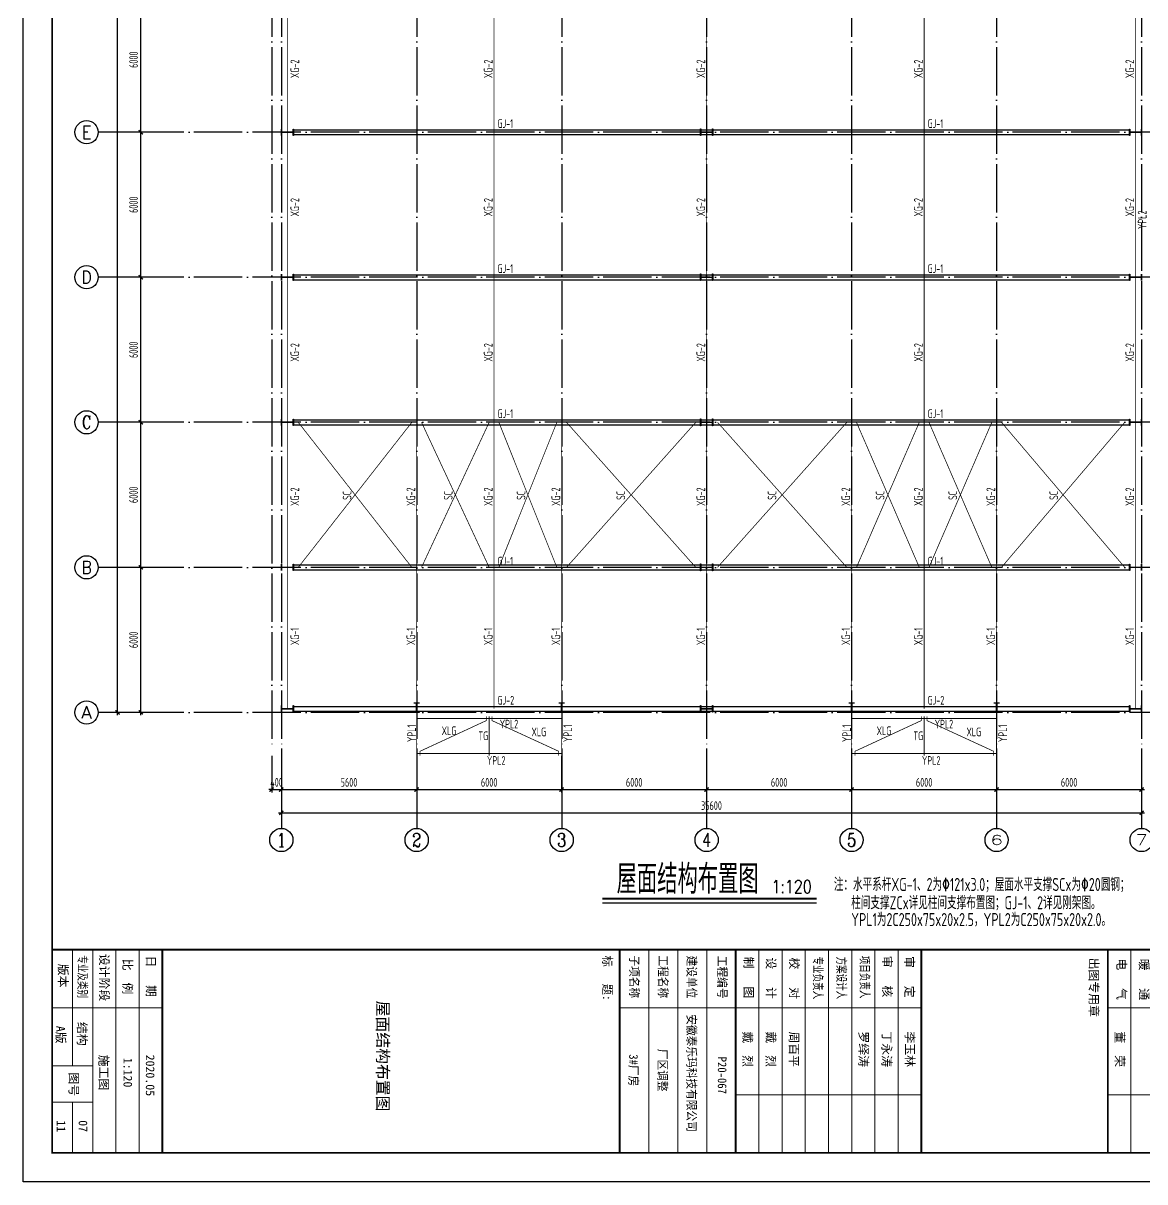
# Model space of a CAD drawing. Extents: x -1389621 to 57380, y -92505 to 283644.
# Drawn here: x -236954 to -190537, y 57648 to 105577 of the extents above; entities that cross this region are included whole.
import ezdxf
from ezdxf.enums import TextEntityAlignment as Align

# ---------------------------------------------------------------- set-up
doc = ezdxf.new("R2010")
doc.units = 0
doc.header["$LTSCALE"] = 100
doc.header["$MEASUREMENT"] = 0
doc.linetypes.add('DOTE', pattern=[2.42, 2, -0.2, 0.02, -0.2])
doc.linetypes.add('SOLID', pattern=[0])
doc.layers.get('0').update_dxf_attribs({"linetype": 'CONTINUOUS'})
doc.layers.get('Defpoints').update_dxf_attribs({"linetype": 'CONTINUOUS'})
for name, color, linetype in [('10', 7, 'CONTINUOUS'), ('5图框', 7, 'CONTINUOUS'), ('AXIS', 3, 'CONTINUOUS'), ('AXIS_TEXT', 7, 'CONTINUOUS'), ('BORDER', 7, 'CONTINUOUS'), ('BZ_标准图框', 7, 'CONTINUOUS'), ('DIM', 3, 'CONTINUOUS'), ('DIM_SYMB', 3, 'CONTINUOUS'), ('DOTE', 1, 'DOTE'), ('TC', 151, 'CONTINUOUS'), ('柱子', 3, 'CONTINUOUS'), ('梁', 4, 'CONTINUOUS'), ('系杆支撑', 2, 'CONTINUOUS')]:
    doc.layers.add(name, color=color, linetype=linetype)
doc.layers.add('PUB_TEXT', color=7, linetype='CONTINUOUS', lineweight=15)
doc.layers.add('数字', color=3, linetype='CONTINUOUS', lineweight=20)
doc.styles.add('-宋体', font='SimSun.ttf')
doc.styles.add('_TCH_AXIS', font='COMPLEX', dxfattribs={"bigfont": 'GBCBIG'})
doc.styles.add('COMPLEX', font='COMPLEX')
doc.styles.add('ht', font='simhei.ttf', dxfattribs={"width": 0.8})
doc.styles.add('hztxt', font='txt', dxfattribs={"width": 0.7, "height": 10, "bigfont": 'hztxt.shx'})
doc.styles.add('TSSD_Dimension', font='tssdeng.shx', dxfattribs={"width": 0.7, "bigfont": 'hztxt.shx'})
doc.styles.add('TSSD_REIN', font='Tssdeng.shx', dxfattribs={"width": 0.7, "bigfont": 'hztxt.shx'})
doc.dimstyles.new('TSSD_100_100', dxfattribs={"dimtxt": 300, "dimasz": 100, "dimexe": 100, "dimexo": 250, "dimgap": 100, "dimtad": 1, "dimdec": 0, "dimzin": 0, "dimdsep": 46, "dimtxsty": 'TSSD_Dimension', "dimblk": 'ARCHTICK', "dimblk1": 'ARCHTICK', "dimblk2": 'ARCHTICK', "dimcen": 0, "dimdle": 100, "dimclrt": 7, "dimadec": 0, "dimazin": 0, "dimtfac": 1, "dimtdec": 0, "dimtix": 1, "dimtmove": 2, "dimatfit": 3, "dimfxl": 0, "dimtolj": 1, "dimtzin": 0, "dimarcsym": 0})

# ---------------------------------------------------------------- blocks, each defined once
blk = doc.blocks.new('_ArchTick')
at = {"color": 0, "linetype": 'ByBlock'}
blk.add_lwpolyline([(-0.71, -0.71, 0.5, 0.5, 0), (0.71, 0.71, 0.5, 0.5, 0)], format="xyseb", dxfattribs=at)
blk = doc.blocks.new('*D330')
at = {"layer": 'Defpoints', "color": 0, "ltscale": 100}
for p in [(-232086, 83067), (-230592, 83067), (-230592, 77067)]:
    blk.add_point(p, dxfattribs=at)
at = {"layer": 'DIM', "color": 0, "lineweight": -2, "ltscale": 100}
for p, q in [((-230892, 83067), (-232206, 83067)), ((-232086, 76947), (-232086, 83187)), ((-230892, 77067), (-232206, 77067))]:
    blk.add_line(p, q, dxfattribs=at)
at = {"layer": 'DIM', "color": 0, "lineweight": -2, "ltscale": 100, "xscale": 120, "yscale": 120, "zscale": 120}
for p, rotation in [((-232086, 83067), 90), ((-232086, 77067), 270)]:
    blk.add_blockref('_ArchTick', p, dxfattribs=dict(at, rotation=rotation))
at = {"layer": 'DIM', "color": 7, "ltscale": 100, "insert": (-232386, 80067), "char_height": 360, "attachment_point": 5, "rotation": 90, "style": 'TSSD_Dimension'}
blk.add_mtext('\\A1;6000', dxfattribs=at)
blk = doc.blocks.new('*D331')
at = {"layer": 'Defpoints', "color": 0, "ltscale": 100}
for p in [(-232086, 89067), (-230592, 89067), (-230592, 83067)]:
    blk.add_point(p, dxfattribs=at)
at = {"layer": 'DIM', "color": 0, "lineweight": -2, "ltscale": 100}
for p, q in [((-232086, 82947), (-232086, 89187)), ((-230892, 89067), (-232206, 89067)), ((-230892, 83067), (-232206, 83067))]:
    blk.add_line(p, q, dxfattribs=at)
at = {"layer": 'DIM', "color": 0, "lineweight": -2, "ltscale": 100, "xscale": 120, "yscale": 120, "zscale": 120}
for p, rotation in [((-232086, 89067), 90), ((-232086, 83067), 270)]:
    blk.add_blockref('_ArchTick', p, dxfattribs=dict(at, rotation=rotation))
at = {"layer": 'DIM', "color": 7, "ltscale": 100, "insert": (-232386, 86067), "char_height": 360, "attachment_point": 5, "rotation": 90, "style": 'TSSD_Dimension'}
blk.add_mtext('\\A1;6000', dxfattribs=at)
blk = doc.blocks.new('*D332')
at = {"layer": 'Defpoints', "color": 0, "ltscale": 100}
for p in [(-232086, 95067), (-230592, 95067), (-230592, 89067)]:
    blk.add_point(p, dxfattribs=at)
at = {"layer": 'DIM', "color": 0, "lineweight": -2, "ltscale": 100}
for p, q in [((-230892, 95067), (-232206, 95067)), ((-232086, 88947), (-232086, 95187)), ((-230892, 89067), (-232206, 89067))]:
    blk.add_line(p, q, dxfattribs=at)
at = {"layer": 'DIM', "color": 0, "lineweight": -2, "ltscale": 100, "xscale": 120, "yscale": 120, "zscale": 120}
for p, rotation in [((-232086, 95067), 90), ((-232086, 89067), 270)]:
    blk.add_blockref('_ArchTick', p, dxfattribs=dict(at, rotation=rotation))
at = {"layer": 'DIM', "color": 7, "ltscale": 100, "insert": (-232386, 92067), "char_height": 360, "attachment_point": 5, "rotation": 90, "style": 'TSSD_Dimension'}
blk.add_mtext('\\A1;6000', dxfattribs=at)
blk = doc.blocks.new('*D333')
at = {"layer": 'Defpoints', "color": 0, "ltscale": 100}
for p in [(-232086, 101067), (-230592, 101067), (-230592, 95067)]:
    blk.add_point(p, dxfattribs=at)
at = {"layer": 'DIM', "color": 0, "lineweight": -2, "ltscale": 100}
for p, q in [((-232086, 94947), (-232086, 101187)), ((-230892, 101067), (-232206, 101067)), ((-230892, 95067), (-232206, 95067))]:
    blk.add_line(p, q, dxfattribs=at)
at = {"layer": 'DIM', "color": 0, "lineweight": -2, "ltscale": 100, "xscale": 120, "yscale": 120, "zscale": 120}
for p, rotation in [((-232086, 101067), 90), ((-232086, 95067), 270)]:
    blk.add_blockref('_ArchTick', p, dxfattribs=dict(at, rotation=rotation))
at = {"layer": 'DIM', "color": 7, "ltscale": 100, "insert": (-232386, 98067), "char_height": 360, "attachment_point": 5, "rotation": 90, "style": 'TSSD_Dimension'}
blk.add_mtext('\\A1;6000', dxfattribs=at)
blk = doc.blocks.new('*D334')
at = {"layer": 'Defpoints', "color": 0, "ltscale": 100}
for p in [(-232086, 107067), (-230592, 107067), (-230592, 101067)]:
    blk.add_point(p, dxfattribs=at)
at = {"layer": 'DIM', "color": 0, "lineweight": -2, "ltscale": 100}
for p, q in [((-230892, 107067), (-232206, 107067)), ((-232086, 100947), (-232086, 107187)), ((-230892, 101067), (-232206, 101067))]:
    blk.add_line(p, q, dxfattribs=at)
at = {"layer": 'DIM', "color": 0, "lineweight": -2, "ltscale": 100, "xscale": 120, "yscale": 120, "zscale": 120}
for p, rotation in [((-232086, 107067), 90), ((-232086, 101067), 270)]:
    blk.add_blockref('_ArchTick', p, dxfattribs=dict(at, rotation=rotation))
at = {"layer": 'DIM', "color": 7, "ltscale": 100, "insert": (-232386, 104067), "char_height": 360, "attachment_point": 5, "rotation": 90, "style": 'TSSD_Dimension'}
blk.add_mtext('\\A1;6000', dxfattribs=at)
blk = doc.blocks.new('*D342')
at = {"layer": 'Defpoints', "color": 0, "ltscale": 100}
for p in [(-233046, 149067), (-230352, 149067), (-230352, 77067)]:
    blk.add_point(p, dxfattribs=at)
at = {"layer": 'DIM', "color": 0, "lineweight": -2, "ltscale": 100}
for p, q in [((-230652, 149067), (-233166, 149067)), ((-233046, 76947), (-233046, 149187)), ((-230652, 77067), (-233166, 77067))]:
    blk.add_line(p, q, dxfattribs=at)
at = {"layer": 'DIM', "color": 0, "lineweight": -2, "ltscale": 100, "xscale": 120, "yscale": 120, "zscale": 120}
for p, rotation in [((-233046, 149067), 90), ((-233046, 77067), 270)]:
    blk.add_blockref('_ArchTick', p, dxfattribs=dict(at, rotation=rotation))
at = {"layer": 'DIM', "color": 7, "ltscale": 100, "insert": (-233346, 113067), "char_height": 360, "attachment_point": 5, "rotation": 90, "style": 'TSSD_Dimension'}
blk.add_mtext('\\A1;72000', dxfattribs=at)
blk = doc.blocks.new('*D355')
at = {"layer": 'Defpoints', "color": 0, "ltscale": 100}
for p in [(-226670, 75567), (-226270, 75567), (-226270, 73873)]:
    blk.add_point(p, dxfattribs=at)
at = {"layer": 'DIM', "color": 0, "lineweight": -2, "ltscale": 100}
for p, q in [((-226670, 75267), (-226670, 73753)), ((-226270, 75267), (-226270, 73753)), ((-226670, 73873), (-226790, 73873)), ((-226670, 73873), (-226270, 73873)), ((-226270, 73873), (-226150, 73873))]:
    blk.add_line(p, q, dxfattribs=at)
at = {"layer": 'DIM', "color": 0, "lineweight": -2, "ltscale": 100, "xscale": 120, "yscale": 120, "zscale": 120}
blk.add_blockref('_ArchTick', (-226670, 73873), dxfattribs=at)
at = {"layer": 'DIM', "color": 0, "lineweight": -2, "ltscale": 100, "xscale": 120, "yscale": 120, "zscale": 120, "rotation": 180}
blk.add_blockref('_ArchTick', (-226270, 73873), dxfattribs=at)
at = {"layer": 'DIM', "color": 7, "ltscale": 100, "insert": (-226470, 74173), "char_height": 360, "attachment_point": 5, "style": 'TSSD_Dimension'}
blk.add_mtext('\\A1;400', dxfattribs=at)
blk = doc.blocks.new('*D356')
at = {"layer": 'Defpoints', "color": 0, "ltscale": 100}
for p in [(-226270, 75567), (-220670, 75567), (-220670, 73873)]:
    blk.add_point(p, dxfattribs=at)
at = {"layer": 'DIM', "color": 0, "lineweight": -2, "ltscale": 100}
for p, q in [((-226270, 75267), (-226270, 73753)), ((-220670, 75267), (-220670, 73753)), ((-226390, 73873), (-220550, 73873))]:
    blk.add_line(p, q, dxfattribs=at)
at = {"layer": 'DIM', "color": 0, "lineweight": -2, "ltscale": 100, "xscale": 120, "yscale": 120, "zscale": 120, "rotation": 180}
blk.add_blockref('_ArchTick', (-226270, 73873), dxfattribs=at)
at = {"layer": 'DIM', "color": 0, "lineweight": -2, "ltscale": 100, "xscale": 120, "yscale": 120, "zscale": 120}
blk.add_blockref('_ArchTick', (-220670, 73873), dxfattribs=at)
at = {"layer": 'DIM', "color": 7, "ltscale": 100, "insert": (-223470, 74173), "char_height": 360, "attachment_point": 5, "style": 'TSSD_Dimension'}
blk.add_mtext('\\A1;5600', dxfattribs=at)
blk = doc.blocks.new('*D357')
at = {"layer": 'Defpoints', "color": 0, "ltscale": 100}
for p in [(-220670, 75567), (-214670, 75567), (-214670, 73873)]:
    blk.add_point(p, dxfattribs=at)
at = {"layer": 'DIM', "color": 0, "lineweight": -2, "ltscale": 100}
for p, q in [((-220670, 75267), (-220670, 73753)), ((-214670, 75267), (-214670, 73753)), ((-220790, 73873), (-214550, 73873))]:
    blk.add_line(p, q, dxfattribs=at)
at = {"layer": 'DIM', "color": 0, "lineweight": -2, "ltscale": 100, "xscale": 120, "yscale": 120, "zscale": 120, "rotation": 180}
blk.add_blockref('_ArchTick', (-220670, 73873), dxfattribs=at)
at = {"layer": 'DIM', "color": 0, "lineweight": -2, "ltscale": 100, "xscale": 120, "yscale": 120, "zscale": 120}
blk.add_blockref('_ArchTick', (-214670, 73873), dxfattribs=at)
at = {"layer": 'DIM', "color": 7, "ltscale": 100, "insert": (-217670, 74173), "char_height": 360, "attachment_point": 5, "style": 'TSSD_Dimension'}
blk.add_mtext('\\A1;6000', dxfattribs=at)
blk = doc.blocks.new('*D358')
at = {"layer": 'Defpoints', "color": 0, "ltscale": 100}
for p in [(-214670, 75567), (-208670, 75567), (-208670, 73873)]:
    blk.add_point(p, dxfattribs=at)
at = {"layer": 'DIM', "color": 0, "lineweight": -2, "ltscale": 100}
for p, q in [((-214670, 75267), (-214670, 73753)), ((-208670, 75267), (-208670, 73753)), ((-214790, 73873), (-208550, 73873))]:
    blk.add_line(p, q, dxfattribs=at)
at = {"layer": 'DIM', "color": 0, "lineweight": -2, "ltscale": 100, "xscale": 120, "yscale": 120, "zscale": 120, "rotation": 180}
blk.add_blockref('_ArchTick', (-214670, 73873), dxfattribs=at)
at = {"layer": 'DIM', "color": 0, "lineweight": -2, "ltscale": 100, "xscale": 120, "yscale": 120, "zscale": 120}
blk.add_blockref('_ArchTick', (-208670, 73873), dxfattribs=at)
at = {"layer": 'DIM', "color": 7, "ltscale": 100, "insert": (-211670, 74173), "char_height": 360, "attachment_point": 5, "style": 'TSSD_Dimension'}
blk.add_mtext('\\A1;6000', dxfattribs=at)
blk = doc.blocks.new('*D359')
at = {"layer": 'Defpoints', "color": 0, "ltscale": 100}
for p in [(-208670, 75567), (-202670, 75567), (-202670, 73873)]:
    blk.add_point(p, dxfattribs=at)
at = {"layer": 'DIM', "color": 0, "lineweight": -2, "ltscale": 100}
for p, q in [((-208670, 75267), (-208670, 73753)), ((-202670, 75267), (-202670, 73753)), ((-208790, 73873), (-202550, 73873))]:
    blk.add_line(p, q, dxfattribs=at)
at = {"layer": 'DIM', "color": 0, "lineweight": -2, "ltscale": 100, "xscale": 120, "yscale": 120, "zscale": 120, "rotation": 180}
blk.add_blockref('_ArchTick', (-208670, 73873), dxfattribs=at)
at = {"layer": 'DIM', "color": 0, "lineweight": -2, "ltscale": 100, "xscale": 120, "yscale": 120, "zscale": 120}
blk.add_blockref('_ArchTick', (-202670, 73873), dxfattribs=at)
at = {"layer": 'DIM', "color": 7, "ltscale": 100, "insert": (-205670, 74173), "char_height": 360, "attachment_point": 5, "style": 'TSSD_Dimension'}
blk.add_mtext('\\A1;6000', dxfattribs=at)
blk = doc.blocks.new('*D360')
at = {"layer": 'Defpoints', "color": 0, "ltscale": 100}
for p in [(-202670, 75567), (-196670, 75567), (-196670, 73873)]:
    blk.add_point(p, dxfattribs=at)
at = {"layer": 'DIM', "color": 0, "lineweight": -2, "ltscale": 100}
for p, q in [((-202670, 75267), (-202670, 73753)), ((-196670, 75267), (-196670, 73753)), ((-202790, 73873), (-196550, 73873))]:
    blk.add_line(p, q, dxfattribs=at)
at = {"layer": 'DIM', "color": 0, "lineweight": -2, "ltscale": 100, "xscale": 120, "yscale": 120, "zscale": 120, "rotation": 180}
blk.add_blockref('_ArchTick', (-202670, 73873), dxfattribs=at)
at = {"layer": 'DIM', "color": 0, "lineweight": -2, "ltscale": 100, "xscale": 120, "yscale": 120, "zscale": 120}
blk.add_blockref('_ArchTick', (-196670, 73873), dxfattribs=at)
at = {"layer": 'DIM', "color": 7, "ltscale": 100, "insert": (-199670, 74173), "char_height": 360, "attachment_point": 5, "style": 'TSSD_Dimension'}
blk.add_mtext('\\A1;6000', dxfattribs=at)
blk = doc.blocks.new('*D361')
at = {"layer": 'Defpoints', "color": 0, "ltscale": 100}
for p in [(-196670, 75567), (-190670, 75567), (-190670, 73873)]:
    blk.add_point(p, dxfattribs=at)
at = {"layer": 'DIM', "color": 0, "lineweight": -2, "ltscale": 100}
for p, q in [((-196670, 75267), (-196670, 73753)), ((-190670, 75267), (-190670, 73753)), ((-196790, 73873), (-190550, 73873))]:
    blk.add_line(p, q, dxfattribs=at)
at = {"layer": 'DIM', "color": 0, "lineweight": -2, "ltscale": 100, "xscale": 120, "yscale": 120, "zscale": 120, "rotation": 180}
blk.add_blockref('_ArchTick', (-196670, 73873), dxfattribs=at)
at = {"layer": 'DIM', "color": 0, "lineweight": -2, "ltscale": 100, "xscale": 120, "yscale": 120, "zscale": 120}
blk.add_blockref('_ArchTick', (-190670, 73873), dxfattribs=at)
at = {"layer": 'DIM', "color": 7, "ltscale": 100, "insert": (-193670, 74173), "char_height": 360, "attachment_point": 5, "style": 'TSSD_Dimension'}
blk.add_mtext('\\A1;6000', dxfattribs=at)
blk = doc.blocks.new('*D362')
at = {"layer": 'Defpoints', "color": 0, "ltscale": 100}
for p in [(-226270, 75807), (-190670, 75807), (-190670, 72913)]:
    blk.add_point(p, dxfattribs=at)
at = {"layer": 'DIM', "color": 0, "lineweight": -2, "ltscale": 100}
for p, q in [((-226270, 75507), (-226270, 72793)), ((-190670, 75507), (-190670, 72793)), ((-226390, 72913), (-190550, 72913))]:
    blk.add_line(p, q, dxfattribs=at)
at = {"layer": 'DIM', "color": 0, "lineweight": -2, "ltscale": 100, "xscale": 120, "yscale": 120, "zscale": 120, "rotation": 180}
blk.add_blockref('_ArchTick', (-226270, 72913), dxfattribs=at)
at = {"layer": 'DIM', "color": 0, "lineweight": -2, "ltscale": 100, "xscale": 120, "yscale": 120, "zscale": 120}
blk.add_blockref('_ArchTick', (-190670, 72913), dxfattribs=at)
at = {"layer": 'DIM', "color": 7, "ltscale": 100, "insert": (-208470, 73213), "char_height": 360, "attachment_point": 5, "style": 'TSSD_Dimension'}
blk.add_mtext('\\A1;35600', dxfattribs=at)
blk = doc.blocks.new('_AXISO')
blk.add_circle((0, 0), 0.5)
at = {"layer": 'AXIS_TEXT', "style": 'COMPLEX', "width": 1.041667}
blk.add_attdef('A', text='', height=0.56, dxfattribs=at).set_placement((-0.25, -0.28), (0.25, -0.28), align=Align.FIT)
blk = doc.blocks.new('A$C064F2E3D')
h = blk.add_hatch(color=1)
h.paths.add_polyline_path([(5094, 55182), (1943, 55182), (1943, 54256), (2967, 53665), (2967, 52338), (2250, 52338), (1943, 52338), (1943, 52030), (3274, 52030), (3274, 53842), (2250, 54433), (2250, 54874), (4787, 54874), (4787, 54721), (3763, 54130), (3763, 52030), (5094, 52030), (5094, 52338), (4787, 52338), (4275, 52338), (4275, 53834), (5094, 54307)])
h.paths.add_polyline_path([(4787, 54484), (3968, 54011), (3968, 52338), (3865, 52338), (3865, 54070), (4787, 54603)], flags=16)
h = blk.add_hatch(color=1)
h.paths.add_polyline_path([(5094, 54130), (4787, 53952), (4787, 53720), (5094, 53720)])
h.paths.add_polyline_path([(4787, 53566), (4787, 53310), (5094, 53310), (5094, 53566)])
h.paths.add_polyline_path([(4787, 53157), (4787, 52901), (5094, 52901), (5094, 53157)])
h.paths.add_polyline_path([(5094, 52491), (5094, 52747), (4787, 52747), (4787, 52491)])
h.paths.add_polyline_path([(2762, 53546), (2455, 53724), (2455, 52542), (2762, 52542)])
h.paths.add_polyline_path([(1943, 54078), (1943, 53720), (2250, 53720), (2250, 53901)])
h.paths.add_polyline_path([(1943, 53566), (1943, 53310), (2250, 53310), (2250, 53566)])
h.paths.add_polyline_path([(2250, 52901), (2250, 53157), (1943, 53157), (1943, 52901)])
h.paths.add_polyline_path([(2250, 52747), (1943, 52747), (1943, 52491), (2250, 52491)])
for points in [[(4275, 52338), (4275, 53834), (5094, 54307), (5094, 55182), (1943, 55182), (1943, 54256), (2967, 53665), (2967, 52338), (2250, 52338)], [(1943, 52338), (1943, 52030), (3274, 52030), (3274, 53842), (2250, 54433), (2250, 54874), (4787, 54874), (4787, 54721), (3763, 54130), (3763, 52030), (5094, 52030), (5094, 52338)], [(4787, 54603), (3865, 54070), (3865, 52338)], [(4787, 54484), (3968, 54011), (3968, 52338)], [(4787, 54603), (4787, 54484)], [(1943, 54078), (2250, 53901)], [(1943, 54078), (1943, 53720), (2250, 53720), (2250, 53901)], [(5094, 54307), (4524, 53978)], [(5094, 54130), (4787, 53952)], [(4787, 53952), (4787, 53720), (5094, 53720), (5094, 54130)], [(1943, 52338), (2250, 52338)], [(3968, 52338), (3865, 52338)], [(4787, 52338), (4275, 52338)], [(4787, 52338), (5094, 52338)]]:
    blk.add_lwpolyline(points)
for points in [[(1943, 53566), (1943, 53310), (2250, 53310), (2250, 53566)], [(2762, 53546), (2455, 53724), (2455, 52542), (2762, 52542)], [(4787, 53566), (4787, 53310), (5094, 53310), (5094, 53566)], [(1943, 53157), (1943, 52901), (2250, 52901), (2250, 53157)], [(4787, 53157), (4787, 52901), (5094, 52901), (5094, 53157)], [(1943, 52747), (1943, 52491), (2250, 52491), (2250, 52747)], [(4787, 52747), (4787, 52491), (5094, 52491), (5094, 52747)]]:
    blk.add_lwpolyline(points, close=True)
at = {"layer": 'BZ_标准图框'}
for points, const_width in [([(35, 0), (35, 57400)], 70), ([(35, 47700), (7035, 47700)], 70), ([(35, 41203), (7035, 41203)], 70), ([(2035, 41203), (2035, 36403)], 35), ([(5035, 41203), (5035, 36403)], 35), ([(7035, 40403), (35, 40403)], 35), ([(7035, 39603), (35, 39603)], 35), ([(7035, 38803), (35, 38803)], 35), ([(7035, 38003), (35, 38003)], 35), ([(7035, 37203), (35, 37203)], 35), ([(7035, 36403), (35, 36403)], 50), ([(35, 29971), (7035, 29971)], 70), ([(2035, 19571), (2035, 29971)], 35), ([(5035, 23570), (5035, 29971)], 35), ([(35, 29171), (7035, 29171)], 35), ([(35, 28371), (7035, 28371)], 35), ([(35, 27571), (7035, 27571)], 35), ([(35, 26771), (7035, 26771)], 35), ([(35, 25971), (7035, 25971)], 35), ([(35, 25171), (7035, 25171)], 35), ([(35, 24371), (7035, 24371)], 35), ([(35, 24371), (7035, 24371)], 35), ([(35, 23571), (7035, 23571)], 70), ([(35, 22571), (7035, 22571)], 35), ([(35, 21571), (7035, 21571)], 35), ([(35, 20571), (7035, 20571)], 35), ([(35, 19571), (7035, 19571)], 70), ([(35, 3800), (7035, 3800)], 70), ([(2035, 1400), (2035, 3800)], 35), ([(35, 3000), (7035, 3000)], 35), ([(35, 2200), (7035, 2200)], 35), ([(35, 1400), (7035, 1400)], 35), ([(35, 1400), (7035, 1400)], 35), ([(2035, 0), (2035, 1400)], 35), ([(4035, 0), (4035, 1400)], 35), ([(5285, 0), (5285, 1400)], 35), ([(35, 700), (4035, 700)], 35), ([(5285, 700), (7035, 700)], 35)]:
    blk.add_lwpolyline(points, dxfattribs=dict(at, const_width=const_width))
at = {"layer": 'BZ_标准图框', "style": 'ht', "width": 0.5}
blk.add_text('宣城市建筑设计院有限公司', height=700, dxfattribs=at).set_placement((3565, 50232), align=Align.CENTER)
at = {"layer": 'BZ_标准图框', "style": 'ht'}
for s, height, width, p in [('工程设计证书编号（甲级）：A134023074', 400, 0.6, (391, 48985)), ('会签', 300, 0.85, (329, 40707)), ('专业', 300, 0.85, (1072, 40699)), ('给 排 水', 300, 0.85, (324, 38317)), ('项目负责人', 300, 0.7, (244, 27871)), ('方案设计人', 300, 0.7, (271, 27069)), ('专业负责人', 300, 0.7, (270, 26262)), ('工程编号', 300, 0.9, (244, 22956)), ('P20-067', 300, 0.9, (3721, 22956)), ('建设单位', 300, 0.9, (236, 21902)), ('安徽泰乐玛科技有限公司', 300, 0.9, (2261, 21899)), ('工程名称', 300, 0.9, (229, 20916)), ('厂区调整', 300, 0.9, (3451, 20899)), ('子项名称', 300, 0.9, (229, 19925)), ('3#厂房', 300, 0.9, (3638, 19899)), ('标   题:', 300, 0.95, (237, 18995)), ('专业及类别', 300, 0.7, (228, 898))]:
    blk.add_text(s, height=height, dxfattribs=dict(at, width=width)).set_placement(p)
for s, p in [('注册师印章', (340, 47111)), ('会签', (2598, 40669)), ('(正楷)', (3518, 40660)), ('建   筑', (329, 39919)), ('胡良东', (2850, 39861)), ('结   构', (334, 39134)), ('戴  烈', (2850, 39061)), ('张  涛', (2850, 38261)), ('暖   通', (343, 37501)), ('电   气', (333, 36726)), ('董  荣', (2850, 36661)), ('出图专用章', (306, 35771)), ('审   定', (256, 29413)), ('李玉林', (2850, 29429)), ('审   核', (243, 28647)), ('丁永涛', (2850, 28629)), ('罗绎涛', (2850, 27829)), ('校   对', (302, 25439)), ('周百平', (2850, 25429)), ('设   计', (297, 24637)), ('戴  烈', (2850, 24629)), ('制   图', (274, 23868)), ('戴  烈', (2850, 23829)), ('日   期', (233, 3257)), ('2020.05', (3652, 3232)), ('比  例', (345, 2447)), ('设计阶段', (176, 1644)), ('施工图', (3653, 1628)), ('结构', (2524, 883)), ('图号', (4266, 595)), ('版本 ', (518, 224)), ('A版', (2659, 143)), ('11', (5912, 158))]:
    blk.add_text(s, height=300, dxfattribs=at).set_placement(p)

msp = doc.modelspace()

# ---------------------------------------------------------------- linework, layer by layer
at = {"layer": '10', "const_width": 40}
for points in [[(-190669.75, 95066.574), (-188969.75, 95066.574), (-188969.75, 101066.574), (-190669.75, 101066.574)], [(-214669.75, 77066.574), (-214669.75, 75366.574), (-220669.75, 75366.574), (-220669.75, 77066.574)], [(-214669.75, 76816.574), (-220669.75, 76816.574)], [(-196669.75, 77066.574), (-196669.75, 75366.574), (-202669.75, 75366.574), (-202669.75, 77066.574)], [(-196669.75, 76816.574), (-202669.75, 76816.574)]]:
    msp.add_lwpolyline(points, dxfattribs=at)
at = {"layer": 'AXIS'}
for p, q in [((-230591.747, 101066.574), (-233849.493, 101066.574)), ((-230591.747, 95066.574), (-233849.493, 95066.574)), ((-230591.747, 89066.574), (-233849.493, 89066.574)), ((-230591.747, 83066.574), (-233849.493, 83066.574)), ((-230591.747, 77066.574), (-233849.493, 77066.574)), ((-226269.75, 75566.574), (-226269.75, 72269.225)), ((-220669.75, 75566.574), (-220669.75, 72269.225)), ((-214669.75, 75566.574), (-214669.75, 72269.225)), ((-208669.75, 75566.574), (-208669.75, 72269.225)), ((-202669.75, 75566.574), (-202669.75, 72269.225)), ((-196669.75, 75566.574), (-196669.75, 72269.225)), ((-190669.75, 75566.574), (-190669.75, 72269.225))]:
    msp.add_line(p, q, dxfattribs=at)
at = {"layer": 'BORDER'}
msp.add_lwpolyline([(-236954.028, 57648.326), (-236954.028, 158568.326), (-165674.028, 158568.326), (-165674.028, 57648.326)], close=True, dxfattribs=at)
at = {"layer": 'BORDER', "const_width": 60}
msp.add_lwpolyline([(-235754.028, 58848.326), (-235754.028, 155568.326), (-166874.028, 155568.326), (-166874.028, 58848.326)], close=True, dxfattribs=at)
at = {"layer": 'DIM_SYMB', "const_width": 84}
msp.add_lwpolyline([(-212984.123, 69356.125), (-204118.57, 69356.125)], dxfattribs=at)
at = {"layer": 'DIM_SYMB'}
msp.add_lwpolyline([(-212984.123, 69188.125), (-204118.57, 69188.125)], dxfattribs=at)
at = {"layer": 'DOTE', "linetype": 'DOTE', "ltscale": 10}
for p, q in [((-226669.75, 150566.574), (-226669.75, 75566.574)), ((-226269.75, 150566.574), (-226269.75, 75566.574)), ((-220669.75, 150566.574), (-220669.75, 75566.574)), ((-214669.75, 150566.574), (-214669.75, 75566.574)), ((-208669.75, 150566.574), (-208669.75, 75566.574)), ((-202669.75, 150566.574), (-202669.75, 75566.574)), ((-196669.75, 150566.574), (-196669.75, 75566.574)), ((-190669.75, 150566.574), (-190669.75, 75566.574)), ((-189169.75, 101066.574), (-230591.747, 101066.574)), ((-189169.75, 95066.574), (-230591.747, 95066.574)), ((-189169.75, 89066.574), (-230591.747, 89066.574)), ((-189169.75, 83066.574), (-230591.747, 83066.574)), ((-189169.75, 77066.574), (-230591.747, 77066.574))]:
    msp.add_line(p, q, dxfattribs=at)
at = {"layer": '柱子', "ltscale": 100}
for points in [[(-226257.75, 101062.574), (-226257.75, 100936.574), (-226269.75, 100936.574), (-226269.75, 101196.574), (-226257.75, 101196.574), (-226257.75, 101070.574), (-225781.75, 101070.574), (-225781.75, 101196.574), (-225769.75, 101196.574), (-225769.75, 100936.574), (-225781.75, 100936.574), (-225781.75, 101062.574)], [(-208907.75, 101062.574), (-208907.75, 100926.574), (-208919.75, 100926.574), (-208919.75, 101206.574), (-208907.75, 101206.574), (-208907.75, 101070.574), (-208431.75, 101070.574), (-208431.75, 101206.574), (-208419.75, 101206.574), (-208419.75, 100926.574), (-208431.75, 100926.574), (-208431.75, 101062.574)], [(-191157.75, 101062.574), (-191157.75, 100936.574), (-191169.75, 100936.574), (-191169.75, 101196.574), (-191157.75, 101196.574), (-191157.75, 101070.574), (-190681.75, 101070.574), (-190681.75, 101196.574), (-190669.75, 101196.574), (-190669.75, 100936.574), (-190681.75, 100936.574), (-190681.75, 101062.574)], [(-226257.75, 95062.574), (-226257.75, 94936.574), (-226269.75, 94936.574), (-226269.75, 95196.574), (-226257.75, 95196.574), (-226257.75, 95070.574), (-225781.75, 95070.574), (-225781.75, 95196.574), (-225769.75, 95196.574), (-225769.75, 94936.574), (-225781.75, 94936.574), (-225781.75, 95062.574)], [(-208907.75, 95062.574), (-208907.75, 94926.574), (-208919.75, 94926.574), (-208919.75, 95206.574), (-208907.75, 95206.574), (-208907.75, 95070.574), (-208431.75, 95070.574), (-208431.75, 95206.574), (-208419.75, 95206.574), (-208419.75, 94926.574), (-208431.75, 94926.574), (-208431.75, 95062.574)], [(-191157.75, 95062.574), (-191157.75, 94936.574), (-191169.75, 94936.574), (-191169.75, 95196.574), (-191157.75, 95196.574), (-191157.75, 95070.574), (-190681.75, 95070.574), (-190681.75, 95196.574), (-190669.75, 95196.574), (-190669.75, 94936.574), (-190681.75, 94936.574), (-190681.75, 95062.574)], [(-226257.75, 89062.574), (-226257.75, 88936.574), (-226269.75, 88936.574), (-226269.75, 89196.574), (-226257.75, 89196.574), (-226257.75, 89070.574), (-225781.75, 89070.574), (-225781.75, 89196.574), (-225769.75, 89196.574), (-225769.75, 88936.574), (-225781.75, 88936.574), (-225781.75, 89062.574)], [(-208907.75, 89062.574), (-208907.75, 88926.574), (-208919.75, 88926.574), (-208919.75, 89206.574), (-208907.75, 89206.574), (-208907.75, 89070.574), (-208431.75, 89070.574), (-208431.75, 89206.574), (-208419.75, 89206.574), (-208419.75, 88926.574), (-208431.75, 88926.574), (-208431.75, 89062.574)], [(-191157.75, 89062.574), (-191157.75, 88936.574), (-191169.75, 88936.574), (-191169.75, 89196.574), (-191157.75, 89196.574), (-191157.75, 89070.574), (-190681.75, 89070.574), (-190681.75, 89196.574), (-190669.75, 89196.574), (-190669.75, 88936.574), (-190681.75, 88936.574), (-190681.75, 89062.574)], [(-226257.75, 83062.574), (-226257.75, 82936.574), (-226269.75, 82936.574), (-226269.75, 83196.574), (-226257.75, 83196.574), (-226257.75, 83070.574), (-225781.75, 83070.574), (-225781.75, 83196.574), (-225769.75, 83196.574), (-225769.75, 82936.574), (-225781.75, 82936.574), (-225781.75, 83062.574)], [(-208907.75, 83062.574), (-208907.75, 82926.574), (-208919.75, 82926.574), (-208919.75, 83206.574), (-208907.75, 83206.574), (-208907.75, 83070.574), (-208431.75, 83070.574), (-208431.75, 83206.574), (-208419.75, 83206.574), (-208419.75, 82926.574), (-208431.75, 82926.574), (-208431.75, 83062.574)], [(-191157.75, 83062.574), (-191157.75, 82936.574), (-191169.75, 82936.574), (-191169.75, 83196.574), (-191157.75, 83196.574), (-191157.75, 83070.574), (-190681.75, 83070.574), (-190681.75, 83196.574), (-190669.75, 83196.574), (-190669.75, 82936.574), (-190681.75, 82936.574), (-190681.75, 83062.574)], [(-226257.75, 77212.574), (-226257.75, 77086.574), (-226269.75, 77086.574), (-226269.75, 77346.574), (-226257.75, 77346.574), (-226257.75, 77220.574), (-225781.75, 77220.574), (-225781.75, 77346.574), (-225769.75, 77346.574), (-225769.75, 77086.574), (-225781.75, 77086.574), (-225781.75, 77212.574)], [(-220665.75, 77078.574), (-220569.75, 77078.574), (-220569.75, 77066.574), (-220769.75, 77066.574), (-220769.75, 77078.574), (-220673.75, 77078.574), (-220673.75, 77454.574), (-220769.75, 77454.574), (-220769.75, 77466.574), (-220569.75, 77466.574), (-220569.75, 77454.574), (-220665.75, 77454.574)], [(-214665.75, 77078.574), (-214569.75, 77078.574), (-214569.75, 77066.574), (-214769.75, 77066.574), (-214769.75, 77078.574), (-214673.75, 77078.574), (-214673.75, 77454.574), (-214769.75, 77454.574), (-214769.75, 77466.574), (-214569.75, 77466.574), (-214569.75, 77454.574), (-214665.75, 77454.574)], [(-208907.75, 77212.574), (-208907.75, 77076.574), (-208919.75, 77076.574), (-208919.75, 77356.574), (-208907.75, 77356.574), (-208907.75, 77220.574), (-208431.75, 77220.574), (-208431.75, 77356.574), (-208419.75, 77356.574), (-208419.75, 77076.574), (-208431.75, 77076.574), (-208431.75, 77212.574)], [(-202665.75, 77078.574), (-202569.75, 77078.574), (-202569.75, 77066.574), (-202769.75, 77066.574), (-202769.75, 77078.574), (-202673.75, 77078.574), (-202673.75, 77454.574), (-202769.75, 77454.574), (-202769.75, 77466.574), (-202569.75, 77466.574), (-202569.75, 77454.574), (-202665.75, 77454.574)], [(-196665.75, 77078.574), (-196569.75, 77078.574), (-196569.75, 77066.574), (-196769.75, 77066.574), (-196769.75, 77078.574), (-196673.75, 77078.574), (-196673.75, 77454.574), (-196769.75, 77454.574), (-196769.75, 77466.574), (-196569.75, 77466.574), (-196569.75, 77454.574), (-196665.75, 77454.574)], [(-191157.75, 77212.574), (-191157.75, 77086.574), (-191169.75, 77086.574), (-191169.75, 77346.574), (-191157.75, 77346.574), (-191157.75, 77220.574), (-190681.75, 77220.574), (-190681.75, 77346.574), (-190669.75, 77346.574), (-190669.75, 77086.574), (-190681.75, 77086.574), (-190681.75, 77212.574)]]:
    msp.add_lwpolyline(points, close=True, dxfattribs=at)
at = {"layer": '梁', "ltscale": 100}
for p, q in [((-225769.75, 101166.574), (-191169.75, 101166.574)), ((-225769.75, 100966.574), (-191169.75, 100966.574)), ((-225769.75, 95166.574), (-191169.75, 95166.574)), ((-225769.75, 94966.574), (-191169.75, 94966.574)), ((-225769.75, 89166.574), (-191169.75, 89166.574)), ((-225769.75, 88966.574), (-191169.75, 88966.574)), ((-225769.75, 83166.574), (-191169.75, 83166.574)), ((-225769.75, 82966.574), (-191169.75, 82966.574)), ((-225769.75, 77316.574), (-191169.75, 77316.574)), ((-225769.75, 77116.574), (-191169.75, 77116.574))]:
    msp.add_line(p, q, dxfattribs=at)
at = {"layer": '系杆支撑', "const_width": 30}
for points in [[(-226019.75, 77216.574), (-226019.75, 148916.574)], [(-217469.75, 77216.574), (-217469.75, 148916.574)], [(-208669.75, 77216.574), (-208669.75, 148916.574)], [(-199669.75, 77216.574), (-199669.75, 148916.574)], [(-190919.75, 77216.574), (-190919.75, 148916.574)], [(-220869.75, 83066.574), (-225569.75, 89066.574)], [(-225569.75, 83066.574), (-220869.75, 89066.574)], [(-220669.75, 77216.574), (-220669.75, 89066.574)], [(-220669.75, 83066.574), (-220669.75, 89066.574)], [(-217669.75, 83066.574), (-220469.75, 89066.574)], [(-220469.75, 83066.574), (-217669.75, 89066.574)], [(-217269.75, 83066.574), (-214869.75, 89066.574)], [(-214869.75, 83066.574), (-217269.75, 89066.574)], [(-214669.75, 77216.574), (-214669.75, 89066.574)], [(-214669.75, 83066.574), (-214669.75, 89066.574)], [(-214469.75, 83066.574), (-209119.75, 89066.574)], [(-209119.75, 83066.574), (-214469.75, 89066.574)], [(-202869.75, 83066.574), (-208219.75, 89066.574)], [(-208219.75, 83066.574), (-202869.75, 89066.574)], [(-202669.75, 77216.574), (-202669.75, 89066.574)], [(-202669.75, 83066.574), (-202669.75, 89066.574)], [(-199869.75, 83066.574), (-202469.75, 89066.574)], [(-202469.75, 83066.574), (-199869.75, 89066.574)], [(-199469.75, 83066.574), (-196869.75, 89066.574)], [(-196869.75, 83066.574), (-199469.75, 89066.574)], [(-196669.75, 77216.574), (-196669.75, 89066.574)], [(-196669.75, 83066.574), (-196669.75, 89066.574)], [(-196469.75, 83066.574), (-191369.75, 89066.574)], [(-191369.75, 83066.574), (-196469.75, 89066.574)], [(-220535.75, 75276.761), (-220535.75, 75456.387), (-217789.75, 76726.412), (-217789.75, 76906.736)], [(-217669.75, 75276.761), (-217669.75, 76906.736)], [(-214789.75, 75276.761), (-214789.75, 75456.387), (-217549.75, 76726.412), (-217549.75, 76906.736)], [(-202535.75, 75276.761), (-202535.75, 75456.387), (-199789.75, 76726.412), (-199789.75, 76906.736)], [(-199669.75, 75276.761), (-199669.75, 76906.736)], [(-196789.75, 75276.761), (-196789.75, 75456.387), (-199549.75, 76726.412), (-199549.75, 76906.736)]]:
    msp.add_lwpolyline(points, dxfattribs=at)

# ---------------------------------------------------------------- block references
at = {"xscale": 1.2, "yscale": 1.2, "zscale": 1.2, "rotation": 270}
msp.add_blockref('A$C064F2E3D', (-235754.028, 67290.325), dxfattribs=at)
at = {"layer": 'AXIS'}
ref = msp.add_blockref('_AXISO', (-234329.493, 101066.574), dxfattribs=dict(at, xscale=960, yscale=960, zscale=960))
ref.add_attrib('A', 'E', dxfattribs={"layer": 'AXIS_TEXT', "ltscale": 0.5, "height": 534.53, "style": '_TCH_AXIS'}).set_placement((-234533.123, 100799.309), (-234125.862, 100799.309), align=Align.FIT)
ref = msp.add_blockref('_AXISO', (-234329.493, 95066.574), dxfattribs=dict(at, xscale=960, yscale=960, zscale=960))
ref.add_attrib('A', 'D', dxfattribs={"layer": 'AXIS_TEXT', "ltscale": 0.5, "height": 522.309, "style": '_TCH_AXIS'}).set_placement((-234540.903, 94805.419), (-234118.082, 94805.419), align=Align.FIT)
ref = msp.add_blockref('_AXISO', (-234329.493, 89066.574), dxfattribs=dict(at, xscale=960, yscale=960, zscale=960))
ref.add_attrib('A', 'C', dxfattribs={"layer": 'AXIS_TEXT', "ltscale": 0.5, "height": 546.829, "style": '_TCH_AXIS'}).set_placement((-234524.789, 88793.159), (-234134.197, 88793.159), align=Align.FIT)
ref = msp.add_blockref('_AXISO', (-234329.493, 83066.574), dxfattribs=dict(at, xscale=960, yscale=960, zscale=960))
ref.add_attrib('A', 'B', dxfattribs={"layer": 'AXIS_TEXT', "ltscale": 0.5, "height": 522.309, "style": '_TCH_AXIS'}).set_placement((-234540.903, 82805.419), (-234118.082, 82805.419), align=Align.FIT)
ref = msp.add_blockref('_AXISO', (-234329.493, 77066.574), dxfattribs=dict(at, xscale=960, yscale=960, zscale=960))
ref.add_attrib('A', 'A', dxfattribs={"layer": 'AXIS_TEXT', "ltscale": 0.5, "height": 510.22, "style": '_TCH_AXIS'}).set_placement((-234548.158, 76811.464), (-234110.827, 76811.464), align=Align.FIT)
ref = msp.add_blockref('_AXISO', (-226270.541, 71789.225), dxfattribs=dict(at, xscale=960, yscale=960, zscale=960))
ref.add_attrib('A', '1', dxfattribs={"layer": 'AXIS_TEXT', "ltscale": 0.5, "height": 559.138, "style": '_TCH_AXIS', "width": 1.555556}).set_placement((-226456.921, 71509.656), (-226084.162, 71509.656), align=Align.FIT)
ref = msp.add_blockref('_AXISO', (-220670.541, 71789.225), dxfattribs=dict(at, xscale=960, yscale=960, zscale=960))
ref.add_attrib('A', '2', dxfattribs={"layer": 'AXIS_TEXT', "ltscale": 0.5, "height": 559.138, "style": '_TCH_AXIS'}).set_placement((-220856.921, 71509.656), (-220484.162, 71509.656), align=Align.FIT)
ref = msp.add_blockref('_AXISO', (-214670.541, 71789.225), dxfattribs=dict(at, xscale=960, yscale=960, zscale=960))
ref.add_attrib('A', '3', dxfattribs={"layer": 'AXIS_TEXT', "ltscale": 0.5, "height": 559.138, "style": '_TCH_AXIS'}).set_placement((-214856.921, 71509.656), (-214484.162, 71509.656), align=Align.FIT)
ref = msp.add_blockref('_AXISO', (-208670.541, 71789.225), dxfattribs=dict(at, xscale=960, yscale=960, zscale=960))
ref.add_attrib('A', '4', dxfattribs={"layer": 'AXIS_TEXT', "ltscale": 0.5, "height": 559.138, "style": '_TCH_AXIS', "width": 0.875}).set_placement((-208856.921, 71509.656), (-208484.162, 71509.656), align=Align.FIT)
ref = msp.add_blockref('_AXISO', (-202670.541, 71789.225), dxfattribs=dict(at, xscale=960, yscale=960, zscale=960))
ref.add_attrib('A', '5', dxfattribs={"layer": 'AXIS_TEXT', "ltscale": 0.5, "height": 559.138, "style": '_TCH_AXIS'}).set_placement((-202856.921, 71509.656), (-202484.162, 71509.656), align=Align.FIT)
ref = msp.add_blockref('_AXISO', (-196670.541, 71789.225), dxfattribs=dict(at, xscale=960, yscale=960, zscale=960))
ref.add_attrib('A', '6', dxfattribs={"layer": 'AXIS_TEXT', "ltscale": 0.5, "height": 394.135, "style": '_TCH_AXIS', "width": 2.071429}).set_placement((-196942.682, 71592.157), (-196398.401, 71592.157), align=Align.FIT)
ref = msp.add_blockref('_AXISO', (-190670.541, 71789.225), dxfattribs=dict(at, xscale=960, yscale=960, zscale=960))
ref.add_attrib('A', '7', dxfattribs={"layer": 'AXIS_TEXT', "ltscale": 0.5, "height": 442.515, "style": '_TCH_AXIS', "width": 1.714286}).set_placement((-190923.407, 71567.967), (-190417.676, 71567.967), align=Align.FIT)

# ---------------------------------------------------------------- texts
at = {"style": 'hztxt', "width": 0.8}
msp.add_text('1:120', height=540, dxfattribs=at).set_placement((-205986.96, 69588.674))
at = {"layer": '5图框', "style": 'hztxt', "width": 0.7}
msp.add_text('屋面结构布置图', height=1200, dxfattribs=at).set_placement((-212396.766, 69566.891))
at = {"layer": 'BZ_标准图框', "style": 'ht'}
for s, height, p in [('1:120', 359.9856, (-232800.182, 62778.112)), ('07', 360, (-234654.154, 60195.837))]:
    msp.add_text(s, height=height, rotation=270, dxfattribs=at).set_placement(p)
at = {"layer": 'PUB_TEXT', "linetype": 'SOLID', "style": '-宋体'}
msp.add_text('屋面结构布置图', height=480, rotation=270, dxfattribs=at).set_placement((-222307.964, 65142.154))
at = {"layer": 'TC', "color": 7, "style": 'TSSD_REIN', "width": 0.7}
for s, p in [('注：水平系杆XG-1、2为\x82121x3.0；屋面水平支撑SCx为\x8220圆钢；', (-203406.507, 69678.68)), ('柱间支撑ZCx详见柱间支撑布置图；GJ-1、2详见刚架图。', (-202687.778, 68923.787)), ('YPL1为2C250x75x20x2.5，YPL2为C250x75x20x2.0。', (-202687.778, 68227.406))]:
    msp.add_text(s, height=540.0054, dxfattribs=at).set_placement(p)
at = {"layer": '数字', "ltscale": 100, "style": 'TSSD_REIN', "width": 0.7}
for s, p in [('XG-2', (-225532.509, 103306.885)), ('XG-2', (-217530.724, 103306.885)), ('XG-2', (-208730.724, 103306.885)), ('XG-2', (-199730.724, 103306.885)), ('XG-2', (-190980.724, 103306.885)), ('XG-2', (-225532.509, 97580.979)), ('XG-2', (-217530.724, 97580.979)), ('XG-2', (-208730.724, 97580.979)), ('XG-2', (-199730.724, 97580.979)), ('XG-2', (-190980.724, 97580.979)), ('YPL2', (-190467.81, 97061.52)), ('XG-2', (-225532.509, 91577.336)), ('XG-2', (-217530.724, 91577.336)), ('XG-2', (-208730.724, 91577.336)), ('XG-2', (-199730.724, 91577.336)), ('XG-2', (-190980.724, 91577.336)), ('XG-2', (-225532.509, 85608.151)), ('XG-2', (-220730.724, 85608.151)), ('XG-2', (-217530.724, 85608.151)), ('XG-2', (-214730.724, 85608.151)), ('XG-2', (-208730.724, 85608.151)), ('XG-2', (-202730.724, 85608.151)), ('XG-2', (-199730.724, 85608.151)), ('XG-2', (-196730.724, 85608.151)), ('XG-2', (-190980.724, 85608.151)), ('SC', (-223368.806, 85856.128)), ('SC', (-219184.177, 85856.128)), ('SC', (-216168.239, 85856.128)), ('SC', (-212043.227, 85856.128)), ('SC', (-205783.603, 85856.128)), ('SC', (-201311.35, 85856.128)), ('SC', (-198305.104, 85856.128)), ('SC', (-194125.656, 85856.128)), ('XG-1', (-225532.509, 79850.754)), ('XG-1', (-220730.724, 79850.754)), ('XG-1', (-217530.724, 79850.754)), ('XG-1', (-214730.724, 79850.754)), ('XG-1', (-208730.724, 79850.754)), ('XG-1', (-202730.724, 79850.754)), ('XG-1', (-199730.724, 79850.754)), ('XG-1', (-196730.724, 79850.754)), ('XG-1', (-190980.724, 79850.754)), ('YPL1', (-220698.736, 75841.919)), ('YPL1', (-214240.986, 75841.919)), ('YPL1', (-202698.736, 75841.919)), ('YPL1', (-196240.986, 75841.919))]:
    msp.add_text(s, height=360, rotation=90, dxfattribs=at).set_placement(p)
for s, p in [('GJ-1', (-217324.184, 101243.346)), ('GJ-1', (-199524.184, 101243.346)), ('GJ-1', (-217324.184, 95243.346)), ('GJ-1', (-199524.184, 95243.346)), ('GJ-1', (-217324.184, 89243.346)), ('GJ-1', (-199524.184, 89243.346)), ('GJ-1', (-217324.184, 83143.346)), ('GJ-1', (-199524.184, 83143.346)), ('GJ-2', (-217324.184, 77389.462)), ('GJ-2', (-199524.184, 77389.462)), ('YPL2', (-217232.18, 76404.361)), ('YPL2', (-199232.18, 76404.361)), ('XLG', (-219636.039, 76126.633)), ('TG', (-218111.804, 75917.361)), ('XLG', (-215917.323, 76080.633)), ('XLG', (-201636.039, 76126.633)), ('TG', (-200111.804, 75917.361)), ('XLG', (-197917.323, 76080.633)), ('YPL2', (-217760.18, 74898.361)), ('YPL2', (-199760.18, 74898.361))]:
    msp.add_text(s, height=360, dxfattribs=at).set_placement(p)

# ---------------------------------------------------------------- dimensions: what is measured, and where the dimension line sits
at = {"layer": 'DIM', "ltscale": 100}
for p1, p2, distance, picture, middle in [((-230351.747, 77066.574), (-230351.747, 149066.574), 2694.04, '*D342', (-233345.787, 113066.574)), ((-230591.747, 101066.574), (-230591.747, 107066.574), 1494.04, '*D334', (-232385.787, 104066.574)), ((-230591.747, 95066.574), (-230591.747, 101066.574), 1494.04, '*D333', (-232385.787, 98066.574)), ((-230591.747, 89066.574), (-230591.747, 95066.574), 1494.04, '*D332', (-232385.787, 92066.574)), ((-230591.747, 83066.574), (-230591.747, 89066.574), 1494.04, '*D331', (-232385.787, 86066.574)), ((-230591.747, 77066.574), (-230591.747, 83066.574), 1494.04, '*D330', (-232385.787, 80066.574)), ((-226269.75, 75806.574), (-190669.75, 75806.574), -2893.459, '*D362', (-208469.75, 73213.114)), ((-226669.75, 75566.574), (-226269.75, 75566.574), -1693.459, '*D355', (-226469.75, 74173.114)), ((-226269.75, 75566.574), (-220669.75, 75566.574), -1693.459, '*D356', (-223469.75, 74173.114)), ((-220669.75, 75566.574), (-214669.75, 75566.574), -1693.459, '*D357', (-217669.75, 74173.114)), ((-214669.75, 75566.574), (-208669.75, 75566.574), -1693.459, '*D358', (-211669.75, 74173.114)), ((-208669.75, 75566.574), (-202669.75, 75566.574), -1693.459, '*D359', (-205669.75, 74173.114)), ((-202669.75, 75566.574), (-196669.75, 75566.574), -1693.459, '*D360', (-199669.75, 74173.114)), ((-196669.75, 75566.574), (-190669.75, 75566.574), -1693.459, '*D361', (-193669.75, 74173.114))]:
    dim = msp.add_aligned_dim(p1=p1, p2=p2, distance=distance, dimstyle='TSSD_100_100', override={"dimscale": 1.2}, dxfattribs=at)
    dim.commit()
    dim.dimension.update_dxf_attribs({"geometry": picture, "text_midpoint": middle})

doc.saveas('drawing.dxf')
